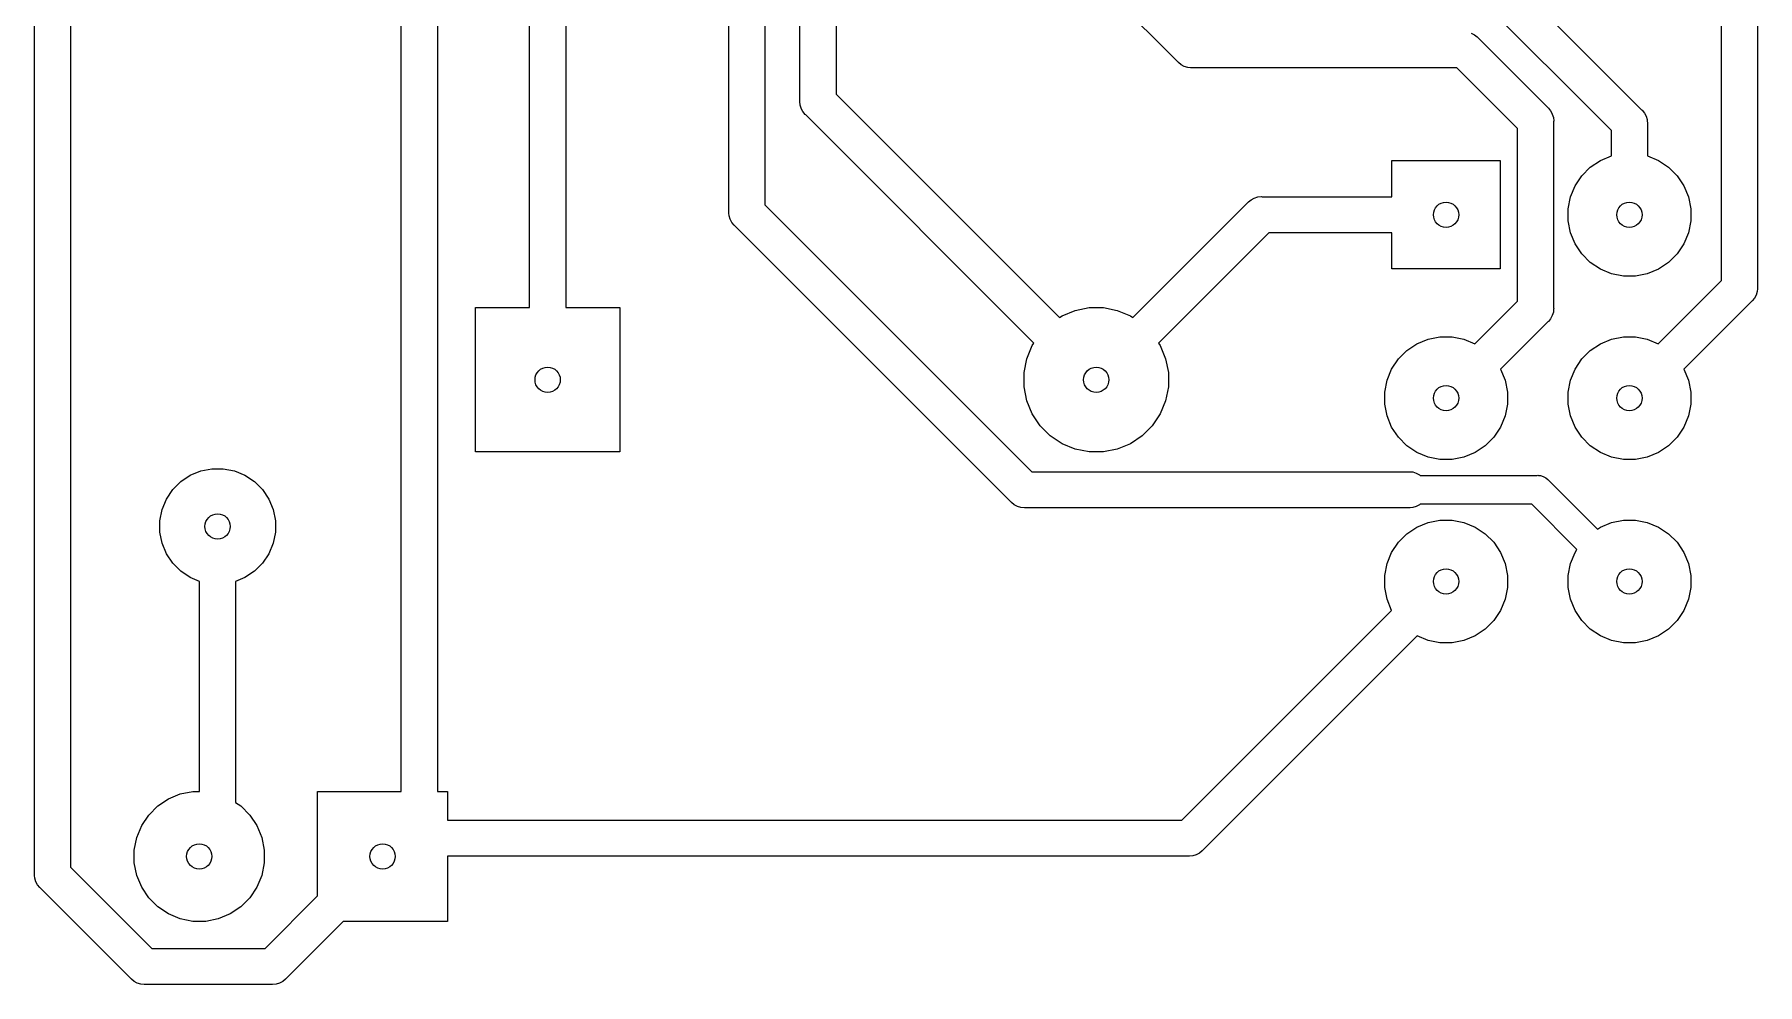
# Model space of a CAD drawing. Extents: x 0.62 to 1.56, y -7.65 to -6.47.
# Drawn here: x 0.62 to 1.56, y -7.65 to -7.132 of the extents above; entities that cross this region are included whole.
import ezdxf

# ---------------------------------------------------------------- set-up
doc = ezdxf.new("R2010")
doc.units = 0
doc.header["$MEASUREMENT"] = 0
doc.layers.add('BLACK', color=7, linetype='CONTINUOUS')

msp = doc.modelspace()

# ---------------------------------------------------------------- linework, layer by layer
at = {"layer": 'BLACK', "linetype": 'CONTINUOUS'}
for p, q in [((0.620157, -7.58952), (0.620158, -6.54048)), ((0.639843, -6.54408), (0.639843, -7.58592)), ((1.0376, -7.16774), (1.0376, -6.60304)), ((0.998819, -7.22818), (0.998819, -6.73484)), ((1.0185, -6.72915), (1.0185, -7.22458)), ((1.05728, -6.73484), (1.05728, -7.16415)), ((0.839843, -6.98048), (0.839843, -7.54457)), ((1.24372, -7.14662), (1.07838, -6.98128)), ((0.820157, -7.54457), (0.820158, -6.98408)), ((1.3173, -6.99338), (1.49662, -7.1727)), ((1.48016, -7.18408), (1.30592, -7.00984)), ((0.890158, -7.28063), (0.890157, -7.03001)), ((0.909843, -7.03001), (0.909843, -7.28063)), ((1.54016, -7.26592), (1.54016, -7.10408)), ((1.55984, -7.10048), (1.55984, -7.26952)), ((1.40378, -7.13086), (1.40549, -7.13178)), ((1.40549, -7.13178), (1.40699, -7.13301)), ((1.40699, -7.13301), (1.4073, -7.13338)), ((1.4073, -7.13338), (1.44544, -7.17152)), ((1.24403, -7.14699), (1.24372, -7.14662)), ((1.24553, -7.14822), (1.24403, -7.14699)), ((1.24724, -7.14914), (1.24553, -7.14822)), ((1.2491, -7.1497), (1.24724, -7.14914)), ((1.25054, -7.14984), (1.2491, -7.1497)), ((1.25103, -7.14989), (1.25054, -7.14984)), ((1.25054, -7.14984), (1.25054, -7.14984)), ((1.25151, -7.14984), (1.25103, -7.14989)), ((1.39592, -7.14984), (1.25151, -7.14984)), ((1.42898, -7.1829), (1.39592, -7.14984)), ((1.03755, -7.16823), (1.0376, -7.16774)), ((1.03774, -7.17016), (1.03755, -7.16823)), ((1.03823, -7.17178), (1.03774, -7.17016)), ((1.05728, -7.16415), (1.17917, -7.28604)), ((1.0383, -7.17201), (1.03823, -7.17178)), ((1.03922, -7.17372), (1.0383, -7.17201)), ((1.04045, -7.17522), (1.03922, -7.17372)), ((1.04082, -7.17553), (1.04045, -7.17522)), ((1.16525, -7.29996), (1.04082, -7.17553)), ((1.44544, -7.17152), (1.44581, -7.17183)), ((1.44581, -7.17183), (1.44704, -7.17332)), ((1.44704, -7.17332), (1.44767, -7.17451)), ((1.44767, -7.17451), (1.44796, -7.17503)), ((1.44796, -7.17503), (1.44852, -7.17689)), ((1.44852, -7.17689), (1.44871, -7.17882)), ((1.44871, -7.17882), (1.44866, -7.1793)), ((1.44866, -7.1793), (1.44866, -7.2807)), ((1.49662, -7.1727), (1.49699, -7.17301)), ((1.49699, -7.17301), (1.49822, -7.17451)), ((1.49822, -7.17451), (1.49914, -7.17622)), ((1.49914, -7.17622), (1.4997, -7.17807)), ((1.4997, -7.17807), (1.49977, -7.17882)), ((1.49977, -7.17882), (1.49989, -7.18)), ((1.42898, -7.2771), (1.42898, -7.1829)), ((1.48016, -7.19786), (1.48016, -7.18408)), ((1.49989, -7.18), (1.49984, -7.18048)), ((1.49984, -7.18048), (1.49984, -7.19786)), ((1.47415, -7.20034), (1.48016, -7.19786)), ((1.49984, -7.19786), (1.50585, -7.20034)), ((1.36047, -7.22016), (1.36047, -7.20047)), ((1.36047, -7.20047), (1.41953, -7.20047)), ((1.41953, -7.20047), (1.41953, -7.25953)), ((1.46401, -7.20867), (1.46867, -7.20401)), ((1.46867, -7.20401), (1.47415, -7.20034)), ((1.50585, -7.20034), (1.51133, -7.20401)), ((1.51133, -7.20401), (1.51599, -7.20867)), ((1.45782, -7.22024), (1.46034, -7.21415)), ((1.46034, -7.21415), (1.46401, -7.20867)), ((1.51599, -7.20867), (1.51966, -7.21415)), ((1.51966, -7.21415), (1.52218, -7.22024)), ((1.0185, -7.22458), (1.16408, -7.37016)), ((1.21925, -7.28604), (1.28191, -7.22338)), ((1.28191, -7.22338), (1.28222, -7.22301)), ((1.28222, -7.22301), (1.28372, -7.22178)), ((1.28372, -7.22178), (1.28543, -7.22086)), ((1.28543, -7.22086), (1.28728, -7.2203)), ((1.28728, -7.2203), (1.28921, -7.22011)), ((1.28921, -7.22011), (1.2897, -7.22016)), ((1.2897, -7.22016), (1.36047, -7.22016)), ((1.45654, -7.2267), (1.45782, -7.22024)), ((1.45654, -7.2333), (1.45654, -7.2267)), ((1.52218, -7.22024), (1.52346, -7.2267)), ((1.52346, -7.2267), (1.52346, -7.2333)), ((0.998772, -7.22866), (0.998819, -7.22818)), ((0.998819, -7.22915), (0.998772, -7.22866)), ((0.998962, -7.23059), (0.998819, -7.22915)), ((0.999525, -7.23245), (0.998962, -7.23059)), ((1.00044, -7.23416), (0.999525, -7.23245)), ((1.00167, -7.23566), (1.00044, -7.23416)), ((1.00204, -7.23596), (1.00167, -7.23566)), ((1.1527, -7.38662), (1.00204, -7.23596)), ((1.45782, -7.23976), (1.45654, -7.2333)), ((1.52346, -7.2333), (1.52218, -7.23976)), ((1.29329, -7.23984), (1.23317, -7.29996)), ((1.36047, -7.23984), (1.29329, -7.23984)), ((1.36047, -7.25953), (1.36047, -7.23984)), ((1.46034, -7.24585), (1.45782, -7.23976)), ((1.52218, -7.23976), (1.51966, -7.24585)), ((1.46401, -7.25133), (1.46034, -7.24585)), ((1.46867, -7.25599), (1.46401, -7.25133)), ((1.51599, -7.25133), (1.51133, -7.25599)), ((1.51966, -7.24585), (1.51599, -7.25133)), ((1.41953, -7.25953), (1.36047, -7.25953)), ((1.47415, -7.25966), (1.46867, -7.25599)), ((1.48024, -7.26218), (1.47415, -7.25966)), ((1.4867, -7.26346), (1.48024, -7.26218)), ((1.4933, -7.26346), (1.4867, -7.26346)), ((1.49976, -7.26218), (1.4933, -7.26346)), ((1.50585, -7.25966), (1.49976, -7.26218)), ((1.51133, -7.25599), (1.50585, -7.25966)), ((1.50577, -7.30031), (1.54016, -7.26592)), ((1.55914, -7.27378), (1.55822, -7.27549)), ((1.5597, -7.27193), (1.55914, -7.27378)), ((1.55984, -7.27048), (1.5597, -7.27193)), ((1.55984, -7.26952), (1.55989, -7.27)), ((1.55989, -7.27), (1.55984, -7.27048)), ((1.55984, -7.27048), (1.55984, -7.27048)), ((0.86063, -7.35937), (0.86063, -7.28063)), ((0.86063, -7.28063), (0.890158, -7.28063)), ((0.909843, -7.28063), (0.93937, -7.28063)), ((0.93937, -7.28063), (0.93937, -7.35937)), ((1.18056, -7.28511), (1.18773, -7.28214)), ((1.18773, -7.28214), (1.19534, -7.28063)), ((1.19534, -7.28063), (1.20309, -7.28063)), ((1.20309, -7.28063), (1.2107, -7.28214)), ((1.2107, -7.28214), (1.21786, -7.28511)), ((1.40577, -7.30031), (1.42898, -7.2771)), ((1.44852, -7.28311), (1.44796, -7.28497)), ((1.44866, -7.28166), (1.44852, -7.28311)), ((1.44866, -7.2807), (1.44871, -7.28118)), ((1.44871, -7.28118), (1.44866, -7.28166)), ((1.44866, -7.28166), (1.44866, -7.28166)), ((1.55662, -7.2773), (1.51969, -7.31423)), ((1.55699, -7.27699), (1.55662, -7.2773)), ((1.55822, -7.27549), (1.55699, -7.27699)), ((1.17917, -7.28604), (1.18056, -7.28511)), ((1.21786, -7.28511), (1.21925, -7.28604)), ((1.44544, -7.28848), (1.41969, -7.31423)), ((1.44581, -7.28817), (1.44544, -7.28848)), ((1.44704, -7.28668), (1.44581, -7.28817)), ((1.44796, -7.28497), (1.44704, -7.28668)), ((1.16136, -7.30852), (1.16432, -7.30135)), ((1.16432, -7.30135), (1.16525, -7.29996)), ((1.23317, -7.29996), (1.2341, -7.30135)), ((1.2341, -7.30135), (1.23707, -7.30852)), ((1.36867, -7.30401), (1.37415, -7.30034)), ((1.37415, -7.30034), (1.38024, -7.29782)), ((1.38024, -7.29782), (1.3867, -7.29654)), ((1.3867, -7.29654), (1.3933, -7.29654)), ((1.3933, -7.29654), (1.39976, -7.29782)), ((1.39976, -7.29782), (1.40577, -7.30031)), ((1.46867, -7.30401), (1.47415, -7.30034)), ((1.47415, -7.30034), (1.48024, -7.29782)), ((1.48024, -7.29782), (1.4867, -7.29654)), ((1.4867, -7.29654), (1.4933, -7.29654)), ((1.4933, -7.29654), (1.49976, -7.29782)), ((1.49976, -7.29782), (1.50577, -7.30031)), ((1.15984, -7.31612), (1.16136, -7.30852)), ((1.23707, -7.30852), (1.23858, -7.31612)), ((1.36034, -7.31415), (1.36401, -7.30867)), ((1.36401, -7.30867), (1.36867, -7.30401)), ((1.46034, -7.31415), (1.46401, -7.30867)), ((1.46401, -7.30867), (1.46867, -7.30401)), ((1.15984, -7.32388), (1.15984, -7.31612)), ((1.23858, -7.31612), (1.23858, -7.32388)), ((1.35654, -7.3267), (1.35782, -7.32024)), ((1.35782, -7.32024), (1.36034, -7.31415)), ((1.41969, -7.31423), (1.42218, -7.32024)), ((1.42218, -7.32024), (1.42346, -7.3267)), ((1.45654, -7.3267), (1.45782, -7.32024)), ((1.45782, -7.32024), (1.46034, -7.31415)), ((1.51969, -7.31423), (1.52218, -7.32024)), ((1.52218, -7.32024), (1.52346, -7.3267)), ((1.16136, -7.33148), (1.15984, -7.32388)), ((1.23858, -7.32388), (1.23707, -7.33148)), ((1.35654, -7.3333), (1.35654, -7.3267)), ((1.42346, -7.3267), (1.42346, -7.3333)), ((1.45654, -7.3333), (1.45654, -7.3267)), ((1.52346, -7.3267), (1.52346, -7.3333)), ((1.16432, -7.33865), (1.16136, -7.33148)), ((1.16863, -7.3451), (1.16432, -7.33865)), ((1.2341, -7.33865), (1.22979, -7.3451)), ((1.23707, -7.33148), (1.2341, -7.33865)), ((1.35782, -7.33976), (1.35654, -7.3333)), ((1.42346, -7.3333), (1.42218, -7.33976)), ((1.45782, -7.33976), (1.45654, -7.3333)), ((1.52346, -7.3333), (1.52218, -7.33976)), ((1.17412, -7.35058), (1.16863, -7.3451)), ((1.22979, -7.3451), (1.22431, -7.35058)), ((1.36034, -7.34585), (1.35782, -7.33976)), ((1.36401, -7.35133), (1.36034, -7.34585)), ((1.41966, -7.34585), (1.41599, -7.35133)), ((1.42218, -7.33976), (1.41966, -7.34585)), ((1.46034, -7.34585), (1.45782, -7.33976)), ((1.46401, -7.35133), (1.46034, -7.34585)), ((1.51966, -7.34585), (1.51599, -7.35133)), ((1.52218, -7.33976), (1.51966, -7.34585)), ((1.18056, -7.35489), (1.17412, -7.35058)), ((1.18773, -7.35786), (1.18056, -7.35489)), ((1.19534, -7.35937), (1.18773, -7.35786)), ((1.2107, -7.35786), (1.20309, -7.35937)), ((1.21786, -7.35489), (1.2107, -7.35786)), ((1.22431, -7.35058), (1.21786, -7.35489)), ((1.36867, -7.35599), (1.36401, -7.35133)), ((1.37415, -7.35966), (1.36867, -7.35599)), ((1.41133, -7.35599), (1.40585, -7.35966)), ((1.41599, -7.35133), (1.41133, -7.35599)), ((1.46867, -7.35599), (1.46401, -7.35133)), ((1.47415, -7.35966), (1.46867, -7.35599)), ((1.51133, -7.35599), (1.50585, -7.35966)), ((1.51599, -7.35133), (1.51133, -7.35599)), ((0.93937, -7.35937), (0.86063, -7.35937)), ((1.20309, -7.35937), (1.19534, -7.35937)), ((1.38024, -7.36218), (1.37415, -7.35966)), ((1.3867, -7.36346), (1.38024, -7.36218)), ((1.3933, -7.36346), (1.3867, -7.36346)), ((1.39976, -7.36218), (1.3933, -7.36346)), ((1.40585, -7.35966), (1.39976, -7.36218)), ((1.48024, -7.36218), (1.47415, -7.35966)), ((1.4867, -7.36346), (1.48024, -7.36218)), ((1.4933, -7.36346), (1.4867, -7.36346)), ((1.49976, -7.36218), (1.4933, -7.36346)), ((1.50585, -7.35966), (1.49976, -7.36218)), ((0.695535, -7.37992), (0.699922, -7.37554)), ((0.699922, -7.37554), (0.705081, -7.37209)), ((0.705081, -7.37209), (0.710813, -7.36971)), ((0.710813, -7.36971), (0.716898, -7.3685)), ((0.716898, -7.3685), (0.723102, -7.3685)), ((0.723102, -7.3685), (0.729187, -7.36971)), ((0.729187, -7.36971), (0.734919, -7.37209)), ((0.734919, -7.37209), (0.740078, -7.37554)), ((0.740078, -7.37554), (0.744465, -7.37992)), ((1.16408, -7.37016), (1.37048, -7.37016)), ((1.37048, -7.37016), (1.37193, -7.3703)), ((1.37193, -7.3703), (1.37378, -7.37086)), ((1.37378, -7.37086), (1.37549, -7.37178)), ((1.37549, -7.37178), (1.37592, -7.37213)), ((1.37592, -7.37213), (1.43961, -7.37213)), ((1.43961, -7.37213), (1.44, -7.37209)), ((1.44, -7.37209), (1.44039, -7.37213)), ((1.44039, -7.37213), (1.44039, -7.37213)), ((1.44039, -7.37213), (1.44154, -7.37224)), ((1.44154, -7.37224), (1.44303, -7.37269)), ((1.44303, -7.37269), (1.4444, -7.37342)), ((1.4444, -7.37342), (1.44559, -7.37441)), ((1.44559, -7.37441), (1.44584, -7.37471)), ((1.44584, -7.37471), (1.47255, -7.40141)), ((0.689714, -7.39081), (0.692089, -7.38508)), ((0.692089, -7.38508), (0.695535, -7.37992)), ((0.744465, -7.37992), (0.747911, -7.38508)), ((0.747911, -7.38508), (0.750286, -7.39081)), ((1.15301, -7.38699), (1.1527, -7.38662)), ((0.688504, -7.3969), (0.689714, -7.39081)), ((0.750286, -7.39081), (0.751496, -7.3969)), ((1.15451, -7.38822), (1.15301, -7.38699)), ((1.15622, -7.38914), (1.15451, -7.38822)), ((1.15807, -7.3897), (1.15622, -7.38914)), ((1.16, -7.38989), (1.15807, -7.3897)), ((1.16048, -7.38984), (1.16, -7.38989)), ((1.37048, -7.38984), (1.16048, -7.38984)), ((1.37193, -7.3897), (1.37048, -7.38984)), ((1.37378, -7.38914), (1.37193, -7.3897)), ((1.37549, -7.38822), (1.37378, -7.38914)), ((1.37592, -7.38787), (1.37549, -7.38822)), ((1.43674, -7.38787), (1.37592, -7.38787)), ((1.46141, -7.41255), (1.43674, -7.38787)), ((0.688504, -7.4031), (0.688504, -7.3969)), ((0.689714, -7.40919), (0.688504, -7.4031)), ((0.751496, -7.4031), (0.750286, -7.40919)), ((0.751496, -7.3969), (0.751496, -7.4031)), ((1.36401, -7.40867), (1.36867, -7.40401)), ((1.36867, -7.40401), (1.37415, -7.40034)), ((1.37415, -7.40034), (1.38024, -7.39782)), ((1.38024, -7.39782), (1.3867, -7.39654)), ((1.3867, -7.39654), (1.3933, -7.39654)), ((1.3933, -7.39654), (1.39976, -7.39782)), ((1.39976, -7.39782), (1.40585, -7.40034)), ((1.40585, -7.40034), (1.41133, -7.40401)), ((1.41133, -7.40401), (1.41599, -7.40867)), ((1.47255, -7.40141), (1.47415, -7.40034)), ((1.47415, -7.40034), (1.48024, -7.39782)), ((1.48024, -7.39782), (1.4867, -7.39654)), ((1.4867, -7.39654), (1.4933, -7.39654)), ((1.4933, -7.39654), (1.49976, -7.39782)), ((1.49976, -7.39782), (1.50585, -7.40034)), ((1.50585, -7.40034), (1.51133, -7.40401)), ((1.51133, -7.40401), (1.51599, -7.40867)), ((0.692089, -7.41492), (0.689714, -7.40919)), ((0.750286, -7.40919), (0.747911, -7.41492)), ((1.35782, -7.42024), (1.36034, -7.41415)), ((1.36034, -7.41415), (1.36401, -7.40867)), ((1.41599, -7.40867), (1.41966, -7.41415)), ((1.41966, -7.41415), (1.42218, -7.42024)), ((1.45782, -7.42024), (1.46034, -7.41415)), ((1.46034, -7.41415), (1.46141, -7.41255)), ((1.51599, -7.40867), (1.51966, -7.41415)), ((1.51966, -7.41415), (1.52218, -7.42024)), ((0.695535, -7.42008), (0.692089, -7.41492)), ((0.699922, -7.42446), (0.695535, -7.42008)), ((0.744465, -7.42008), (0.740078, -7.42446)), ((0.747911, -7.41492), (0.744465, -7.42008)), ((1.35654, -7.4267), (1.35782, -7.42024)), ((1.42218, -7.42024), (1.42346, -7.4267)), ((1.45654, -7.4267), (1.45782, -7.42024)), ((1.52218, -7.42024), (1.52346, -7.4267)), ((0.705081, -7.42791), (0.699922, -7.42446)), ((0.710157, -7.43001), (0.705081, -7.42791)), ((0.710158, -7.54457), (0.710157, -7.43001)), ((0.734919, -7.42791), (0.729843, -7.43001)), ((0.729843, -7.43001), (0.729843, -7.55064)), ((0.740078, -7.42446), (0.734919, -7.42791)), ((1.35654, -7.4333), (1.35654, -7.4267)), ((1.35782, -7.43976), (1.35654, -7.4333)), ((1.42346, -7.4333), (1.42218, -7.43976)), ((1.42346, -7.4267), (1.42346, -7.4333)), ((1.45654, -7.4333), (1.45654, -7.4267)), ((1.45782, -7.43976), (1.45654, -7.4333)), ((1.52346, -7.4333), (1.52218, -7.43976)), ((1.52346, -7.4267), (1.52346, -7.4333)), ((1.36031, -7.44577), (1.35782, -7.43976)), ((1.42218, -7.43976), (1.41966, -7.44585)), ((1.46034, -7.44585), (1.45782, -7.43976)), ((1.52218, -7.43976), (1.51966, -7.44585)), ((1.24592, -7.56016), (1.36031, -7.44577)), ((1.41599, -7.45133), (1.41133, -7.45599)), ((1.41966, -7.44585), (1.41599, -7.45133)), ((1.46401, -7.45133), (1.46034, -7.44585)), ((1.46867, -7.45599), (1.46401, -7.45133)), ((1.51599, -7.45133), (1.51133, -7.45599)), ((1.51966, -7.44585), (1.51599, -7.45133)), ((1.37423, -7.45969), (1.2573, -7.57662)), ((1.38024, -7.46218), (1.37423, -7.45969)), ((1.40585, -7.45966), (1.39976, -7.46218)), ((1.41133, -7.45599), (1.40585, -7.45966)), ((1.47415, -7.45966), (1.46867, -7.45599)), ((1.48024, -7.46218), (1.47415, -7.45966)), ((1.50585, -7.45966), (1.49976, -7.46218)), ((1.51133, -7.45599), (1.50585, -7.45966)), ((1.3867, -7.46346), (1.38024, -7.46218)), ((1.3933, -7.46346), (1.3867, -7.46346)), ((1.39976, -7.46218), (1.3933, -7.46346)), ((1.4867, -7.46346), (1.48024, -7.46218)), ((1.4933, -7.46346), (1.4867, -7.46346)), ((1.49976, -7.46218), (1.4933, -7.46346)), ((0.693216, -7.5486), (0.699665, -7.54593)), ((0.699665, -7.54593), (0.70651, -7.54457)), ((0.70651, -7.54457), (0.710158, -7.54457)), ((0.774567, -7.60151), (0.774567, -7.54457)), ((0.774567, -7.54457), (0.820157, -7.54457)), ((0.839843, -7.54457), (0.845433, -7.54457)), ((0.845433, -7.54457), (0.845433, -7.56016)), ((0.682477, -7.55741), (0.687413, -7.55248)), ((0.687413, -7.55248), (0.693216, -7.5486)), ((0.729843, -7.55064), (0.732587, -7.55248)), ((0.732587, -7.55248), (0.737523, -7.55741)), ((0.675929, -7.56966), (0.6786, -7.56322)), ((0.6786, -7.56322), (0.682477, -7.55741)), ((0.737523, -7.55741), (0.7414, -7.56322)), ((0.7414, -7.56322), (0.744071, -7.56966)), ((0.845433, -7.56016), (1.24592, -7.56016)), ((0.674567, -7.57651), (0.675929, -7.56966)), ((0.744071, -7.56966), (0.745433, -7.57651)), ((0.674567, -7.58349), (0.674567, -7.57651)), ((0.675929, -7.59034), (0.674567, -7.58349)), ((0.745433, -7.58349), (0.744071, -7.59034)), ((0.745433, -7.57651), (0.745433, -7.58349)), ((1.24952, -7.57984), (0.845433, -7.57984)), ((0.845433, -7.57984), (0.845433, -7.61543)), ((1.25, -7.57989), (1.24952, -7.57984)), ((1.25193, -7.5797), (1.25, -7.57989)), ((1.25378, -7.57914), (1.25193, -7.5797)), ((1.25549, -7.57822), (1.25378, -7.57914)), ((1.25699, -7.57699), (1.25549, -7.57822)), ((1.2573, -7.57662), (1.25699, -7.57699)), ((0.62011, -7.59), (0.620157, -7.58952)), ((0.620157, -7.59048), (0.62011, -7.59)), ((0.6203, -7.59193), (0.620157, -7.59048)), ((0.620863, -7.59378), (0.6203, -7.59193)), ((0.639843, -7.58592), (0.684077, -7.63016)), ((0.6786, -7.59678), (0.675929, -7.59034)), ((0.744071, -7.59034), (0.7414, -7.59678)), ((0.621777, -7.59549), (0.620863, -7.59378)), ((0.623007, -7.59699), (0.621777, -7.59549)), ((0.623382, -7.5973), (0.623007, -7.59699)), ((0.672699, -7.64662), (0.623382, -7.5973)), ((0.682477, -7.60259), (0.6786, -7.59678)), ((0.687413, -7.60752), (0.682477, -7.60259)), ((0.737523, -7.60259), (0.732587, -7.60752)), ((0.7414, -7.59678), (0.737523, -7.60259)), ((0.745923, -7.63016), (0.774567, -7.60151)), ((0.693216, -7.6114), (0.687413, -7.60752)), ((0.699665, -7.61407), (0.693216, -7.6114)), ((0.726784, -7.6114), (0.720335, -7.61407)), ((0.732587, -7.60752), (0.726784, -7.6114)), ((0.70651, -7.61543), (0.699665, -7.61407)), ((0.71349, -7.61543), (0.70651, -7.61543)), ((0.720335, -7.61407), (0.71349, -7.61543)), ((0.788486, -7.61543), (0.757302, -7.64662)), ((0.845433, -7.61543), (0.788486, -7.61543)), ((0.684077, -7.63016), (0.745923, -7.63016)), ((0.673007, -7.64699), (0.672699, -7.64662)), ((0.674505, -7.64822), (0.673007, -7.64699)), ((0.676215, -7.64914), (0.674505, -7.64822)), ((0.67807, -7.6497), (0.676215, -7.64914)), ((0.68, -7.64989), (0.67807, -7.6497)), ((0.751929, -7.6497), (0.75, -7.64989)), ((0.753785, -7.64914), (0.751929, -7.6497)), ((0.755495, -7.64822), (0.753785, -7.64914)), ((0.756993, -7.64699), (0.755495, -7.64822)), ((0.757302, -7.64662), (0.756993, -7.64699)), ((0.680483, -7.64984), (0.68, -7.64989)), ((0.749517, -7.64984), (0.680483, -7.64984)), ((0.75, -7.64989), (0.749517, -7.64984))]:
    msp.add_line(p, q, dxfattribs=at)
at = {"layer": 'BLACK'}
for centre in [(1.39, -7.23), (1.49, -7.23), (0.9, -7.32), (1.19921, -7.32), (1.39, -7.33), (1.49, -7.33), (0.72, -7.4), (1.39, -7.43), (1.49, -7.43), (0.71, -7.58), (0.81, -7.58)]:
    msp.add_circle(centre, 0.00689, dxfattribs=at)

doc.saveas('drawing.dxf')
